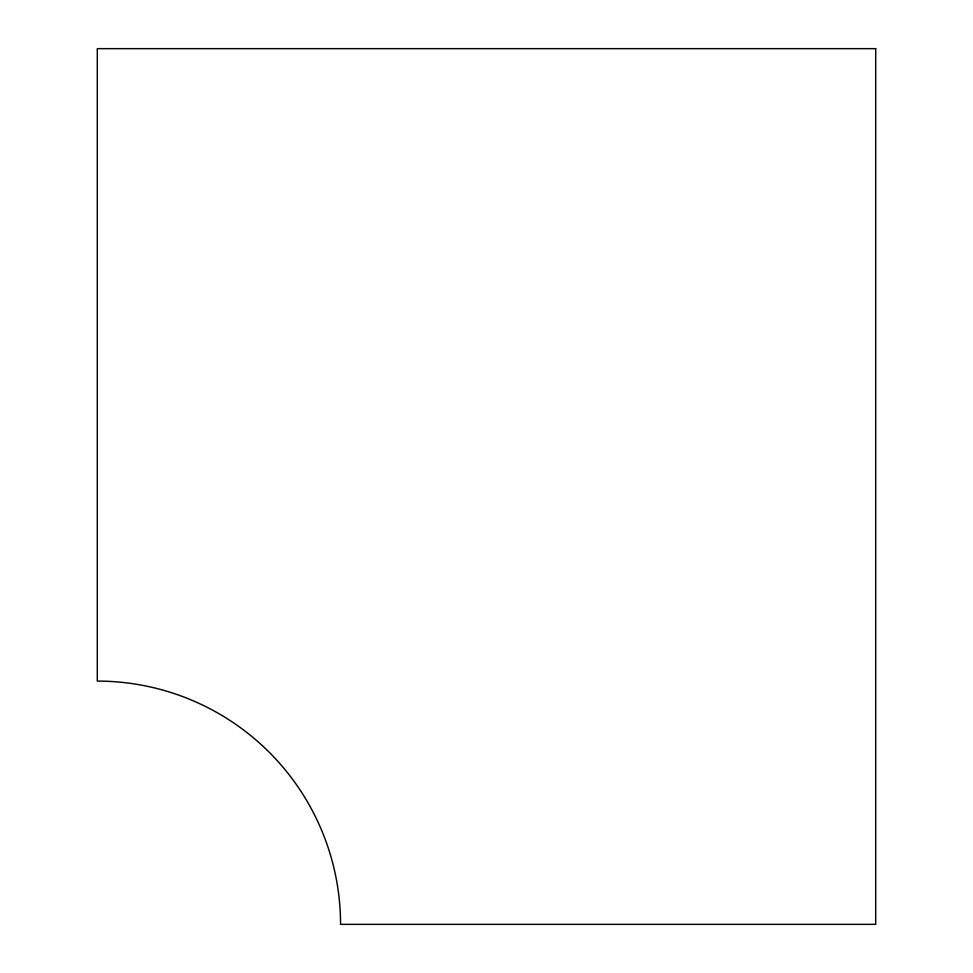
<?xml version="1.0" encoding="UTF-8"?>
<svg xmlns="http://www.w3.org/2000/svg" width="973" height="973" viewBox="0 0 973 973"><rect width="100%" height="100%" fill="white"/><g stroke="black" fill="none" stroke-linecap="round" stroke-linejoin="round"><path stroke-width="1.46" d="M875.7 48.65L97.3 48.65L97.3 681.1A243.25 243.25 0 0 1 340.55 924.35L875.7 924.35L875.7 48.65"/></g></svg>
